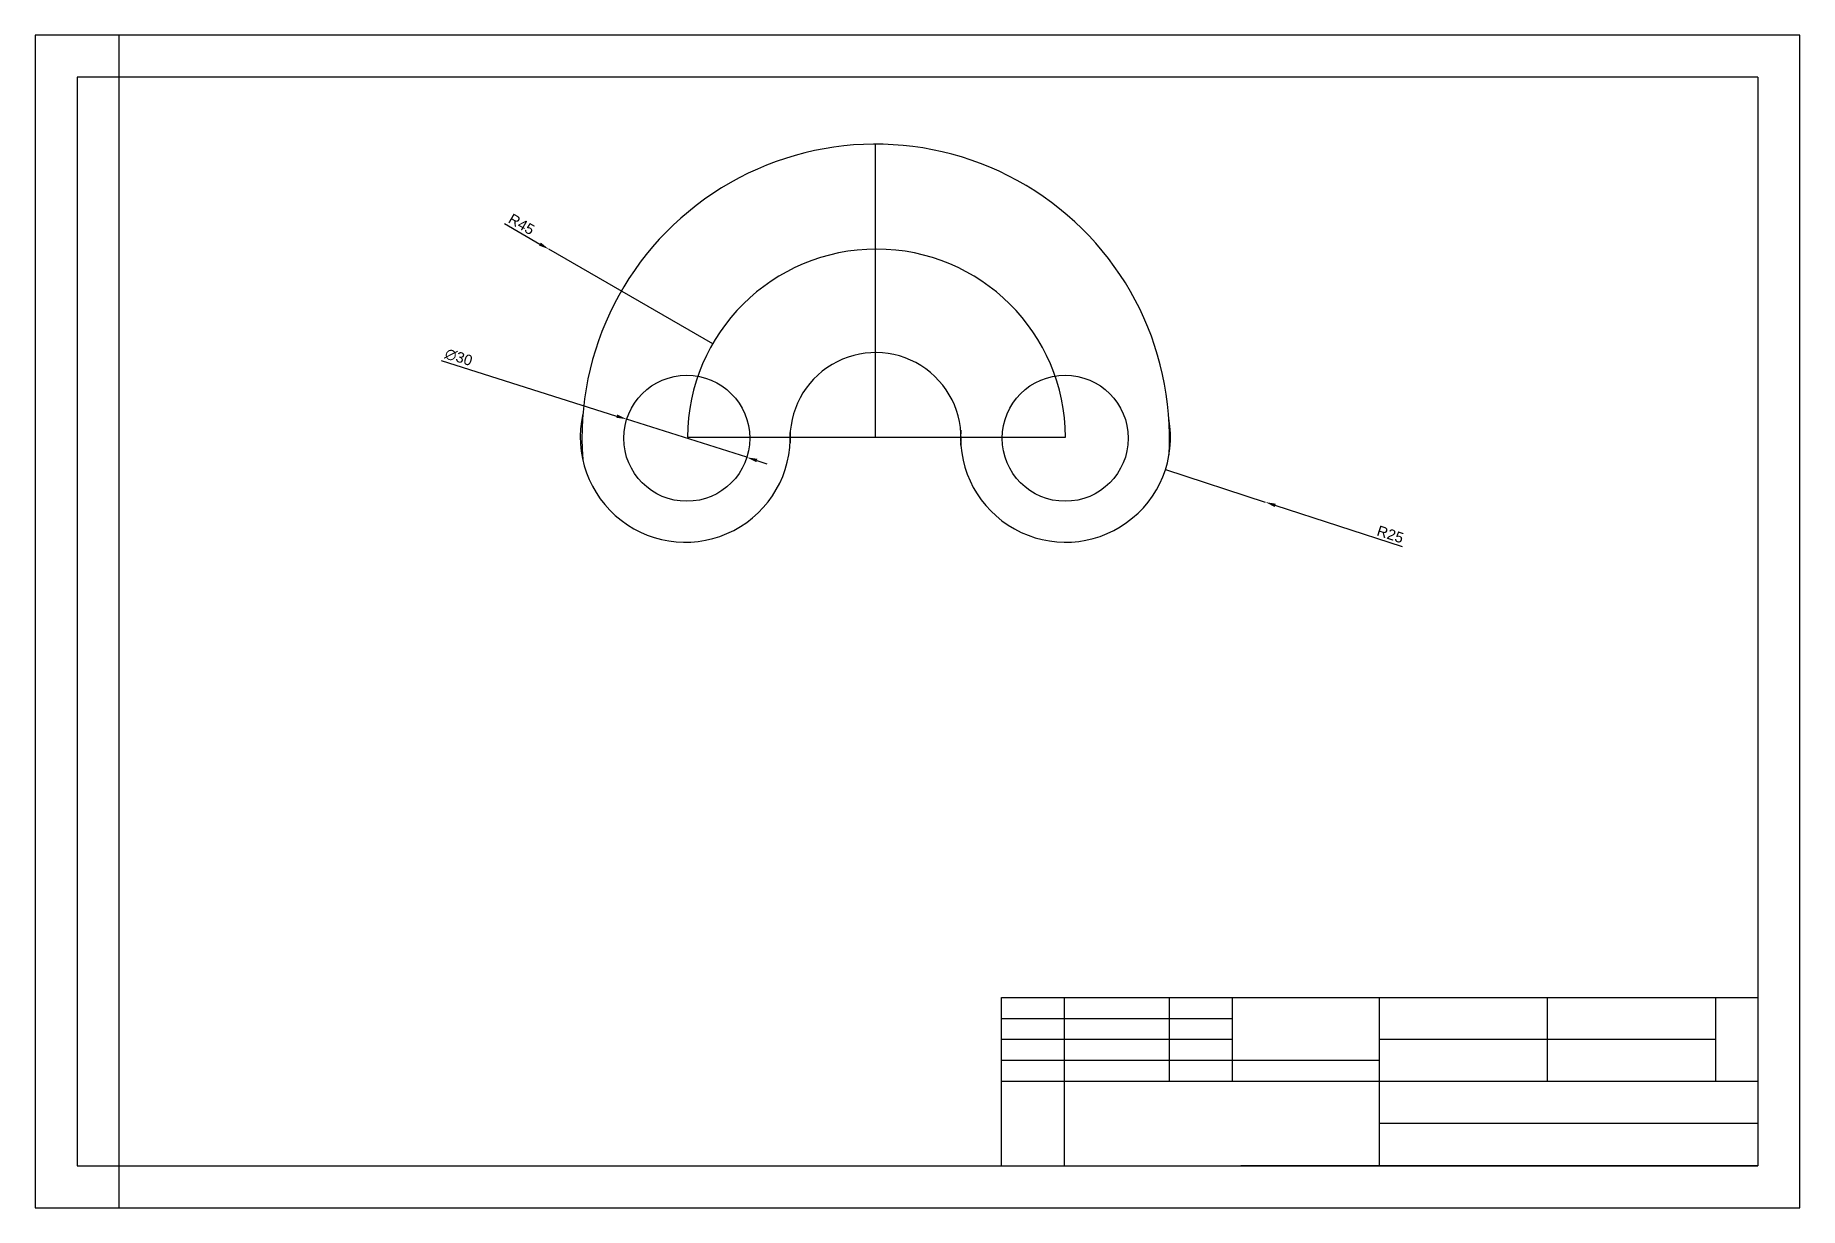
# Model space of a CAD drawing. Header units: millimetres. Extents: x 0 to 420, y 0 to 279.
import ezdxf

# ---------------------------------------------------------------- set-up
doc = ezdxf.new("R2010")
doc.units = ezdxf.units.MM
doc.layers.add('Cote', color=7, linetype='Continuous', lineweight=18, true_color=0x05c1ff)
doc.styles.get("Standard").update_dxf_attribs({"font": 'arial.ttf'})
doc.dimstyles.new('ISO-25', dxfattribs={"dimtxt": 2.5, "dimasz": 2.5, "dimexe": 1.25, "dimexo": 0.625, "dimtad": 1, "dimtxsty": 'Standard', "dimcen": 2.5, "dimadec": 0, "dimazin": 0, "dimtfac": 1, "dimtmove": 0, "dimatfit": 3, "dimfxl": 1, "dimarcsym": 0})

# ---------------------------------------------------------------- blocks, each defined once
blk = doc.blocks.new('*D1')
at = {"layer": 'Cote', "color": 0, "lineweight": -2, "transparency": 16777216}
for p, q in [((111.67, 234.2), (120.11, 229.33)), ((161.26, 205.6), (122.28, 228.08))]:
    blk.add_line(p, q, dxfattribs=at)
at = {"layer": 'Cote', "color": 0, "transparency": 16777216}
blk.add_solid([(120.32, 229.69), (119.9, 228.97), (122.28, 228.08)], dxfattribs=at)
at = {"layer": 'Defpoints', "color": 0, "transparency": 16777216}
for p in [(122.28, 228.08), (161.26, 205.6)]:
    blk.add_point(p, dxfattribs=at)
at = {"layer": 'Cote', "color": 0, "transparency": 16777216, "insert": (115.75, 234.03), "char_height": 2.5, "attachment_point": 5, "rotation": 330.0293}
blk.add_mtext('R45', dxfattribs=at)
blk = doc.blocks.new('*D2')
at = {"layer": 'Cote', "color": 0, "lineweight": -2, "transparency": 16777216}
for p, q in [((269.02, 175.64), (292.79, 167.91)), ((325.41, 157.3), (295.17, 167.14))]:
    blk.add_line(p, q, dxfattribs=at)
at = {"layer": 'Cote', "color": 0, "transparency": 16777216}
blk.add_solid([(295.3, 167.53), (295.04, 166.74), (292.79, 167.91)], dxfattribs=at)
at = {"layer": 'Defpoints', "color": 0, "transparency": 16777216}
for p in [(269.02, 175.64), (292.79, 167.91)]:
    blk.add_point(p, dxfattribs=at)
at = {"layer": 'Cote', "color": 0, "transparency": 16777216, "insert": (322.55, 160.23), "char_height": 2.5, "attachment_point": 5, "rotation": 341.986}
blk.add_mtext('R25', dxfattribs=at)
blk = doc.blocks.new('*D3')
at = {"layer": 'Cote', "color": 0, "lineweight": -2, "transparency": 16777216}
for p, q in [((96.59, 201.64), (138.39, 188.39)), ((169.37, 178.57), (140.77, 187.64)), ((171.76, 177.82), (174.14, 177.06))]:
    blk.add_line(p, q, dxfattribs=at)
at = {"layer": 'Cote', "color": 0, "transparency": 16777216}
for points in [[(138.52, 188.79), (138.27, 188), (140.77, 187.64)], [(171.88, 178.21), (171.63, 177.42), (169.37, 178.57)]]:
    blk.add_solid(points, dxfattribs=at)
at = {"layer": 'Defpoints', "color": 0, "transparency": 16777216}
for p in [(140.77, 187.64), (169.37, 178.57)]:
    blk.add_point(p, dxfattribs=at)
at = {"layer": 'Cote', "color": 0, "transparency": 16777216, "insert": (100.78, 202.38), "char_height": 2.5, "attachment_point": 5, "rotation": 342.4124}
blk.add_mtext('∅30', dxfattribs=at)

msp = doc.modelspace()

# ---------------------------------------------------------------- linework, layer by layer
for p, q in [((20, 0), (20, 279)), ((410, 269), (10, 269)), ((10, 269), (10, 10)), ((410, 269), (410, 10)), ((200.003, 183.37), (200.003, 253.156)), ((155.242, 183.368), (245.24, 183.368)), ((230, 10), (230, 50)), ((230, 50), (410, 50)), ((245, 30), (245, 50)), ((270, 30), (270, 50)), ((285, 30), (285, 50)), ((320, 10), (320, 50)), ((360, 30), (360, 50)), ((400, 30), (400, 50)), ((230, 45), (285, 45)), ((285, 40), (230, 40)), ((400, 40), (320, 40)), ((320, 35), (230, 35)), ((410, 30), (230, 30)), ((245, 10), (245, 30)), ((410, 20), (320, 20)), ((10, 10), (410, 10)), ((410, 10), (287, 10))]:
    msp.add_line(p, q)
msp.add_lwpolyline([(0, 0), (420, 0), (420, 279), (0, 279)], close=True)
for centre in [(155.073, 183.105), (245.162, 183.105)]:
    msp.add_circle(centre, 15)
for centre, radius, start, end in [((200.058, 183.151), 69.943, 356.75259, 184.15873), ((200.241, 183.121), 45, 0.31403, 179.68597), ((200.02, 183.133), 20.359, 355.34662, 183.26121), ((154.733, 183.372), 25, 167.21928, 2.59911), ((245.241, 183.372), 25, 176.26829, 10.19101)]:
    msp.add_arc(centre, radius, start, end)

# ---------------------------------------------------------------- dimensions: what is measured, and where the dimension line sits
at = {"layer": 'Cote'}
dim = msp.add_radius_dim(center=(161.258, 205.602), mpoint=(122.276, 228.082), dimstyle='ISO-25', dxfattribs=at)
dim.commit()
dim.dimension.update_dxf_attribs({"geometry": '*D1', "text_midpoint": (115.755, 234.031)})
dim = msp.add_diameter_dim_2p(p1=(169.372, 178.573), p2=(140.774, 187.638), dimstyle='ISO-25', dxfattribs=at)
dim.commit()
dim.dimension.update_dxf_attribs({"geometry": '*D3', "text_midpoint": (100.187, 200.503), "dimtype": 163})
dim = msp.add_radius_dim(center=(269.015, 175.641), mpoint=(292.79, 167.91), dimstyle='ISO-25', dxfattribs=at)
dim.commit()
dim.dimension.update_dxf_attribs({"geometry": '*D2', "text_midpoint": (321.962, 158.423), "dimtype": 164})

doc.saveas('drawing.dxf')
